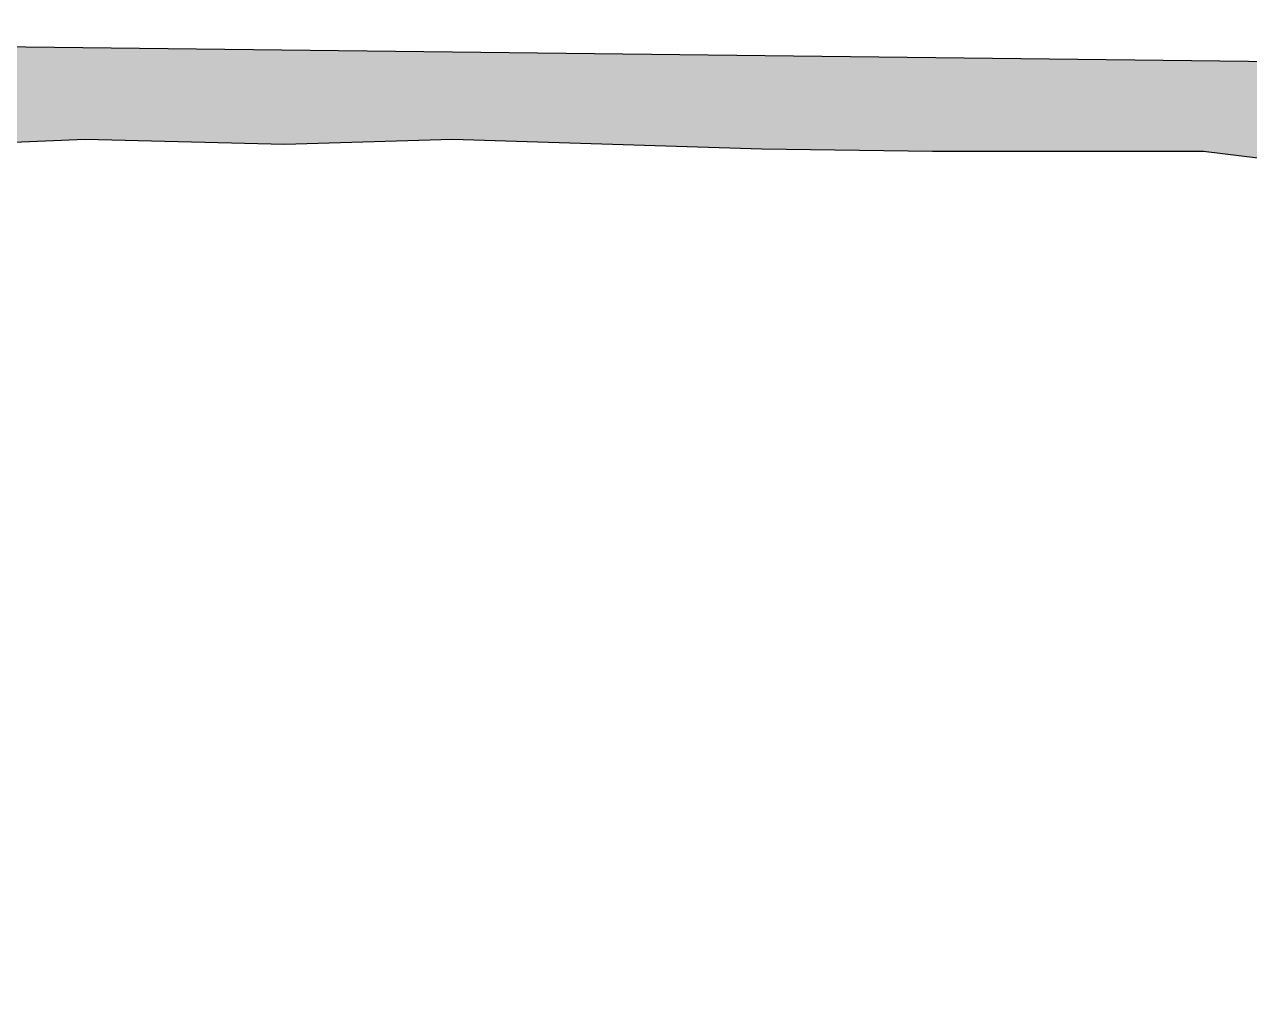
# Model space of a CAD drawing. Header units: millimetres. Extents: x 245 to 515, y 87 to 339.
# Drawn here: x 325.89 to 326.474, y 233.223 to 233.682 of the extents above; entities that cross this region are included whole.
import ezdxf

# ---------------------------------------------------------------- set-up
doc = ezdxf.new("R2010")
doc.units = ezdxf.units.MM
doc.layers.add('çziigi', color=10, linetype='Continuous')

msp = doc.modelspace()

# ---------------------------------------------------------------- hatches: boundary and pattern name
at = {"layer": 'çziigi'}
h = msp.add_hatch(color=256, dxfattribs=at)
h.dxf.hatch_style = 1
h.paths.add_polyline_path([(327.21803, 233.65539), (325.78182, 233.67219), (325.76769, 233.62586), (325.77358, 233.62552), (325.83425, 233.62324), (325.91896, 233.62667), (326.01398, 233.62438), (326.09411, 233.62667), (326.24178, 233.62209), (326.32306, 233.62095), (326.45241, 233.62095), (326.54743, 233.60951), (326.69445, 233.6046), (326.82953, 233.60918), (326.9337, 233.60918), (327.00468, 233.60689), (327.10656, 233.60575), (327.16036, 233.60575), (327.2611, 233.59659), (327.34009, 233.58058), (327.42709, 233.5497), (327.48204, 233.53826), (327.57934, 233.47764), (327.65393, 233.42336), (327.69399, 233.39477), (327.74665, 233.35473), (327.79015, 233.32957), (327.88059, 233.23349), (327.9241, 233.13475), (327.9573, 233.11188), (327.97562, 233.07642), (327.99966, 233.02952), (328.01225, 232.98491), (328.03743, 232.94145), (328.03972, 232.90218), (328.04773, 232.87245), (328.05689, 232.84614), (328.06147, 232.80953), (328.10268, 232.72032), (328.12184, 232.69073), (328.12074, 232.75702), (328.1013, 232.86629), (328.07111, 232.97082), (328.0312, 233.07104), (327.97614, 233.17254), (327.91359, 233.25982), (327.8294, 233.36243), (327.74852, 233.43571), (327.65793, 233.50144), (327.54145, 233.56179), (327.44223, 233.60597), (327.32037, 233.64477)])
h = msp.add_hatch(color=256, dxfattribs=at)
h.dxf.hatch_style = 1
h.paths.add_polyline_path([(326.8358, 233.65986), (326.23985, 233.66683), (326.23985, 233.62215), (326.24178, 233.62209), (326.32306, 233.62095), (326.45241, 233.62095), (326.54743, 233.60951), (326.69445, 233.6046), (326.82405, 233.60899)])
h.paths.add_polyline_path([(326.23985, 233.66683), (326.02845, 233.66931), (326.02653, 233.62474), (326.09411, 233.62667), (326.23985, 233.62215)])

# ---------------------------------------------------------------- linework, layer by layer
for p, q in [((322.82866, 233.70675), (327.21803, 233.65539)), ((325.91896, 233.62667), (325.83425, 233.62324)), ((326.01398, 233.62438), (325.91896, 233.62667)), ((326.09411, 233.62667), (326.01398, 233.62438)), ((326.24178, 233.62209), (326.09411, 233.62667)), ((326.32306, 233.62095), (326.24178, 233.62209)), ((326.45241, 233.62095), (326.32306, 233.62095)), ((326.54743, 233.60951), (326.45241, 233.62095))]:
    msp.add_line(p, q, dxfattribs=at)

doc.saveas('drawing.dxf')
